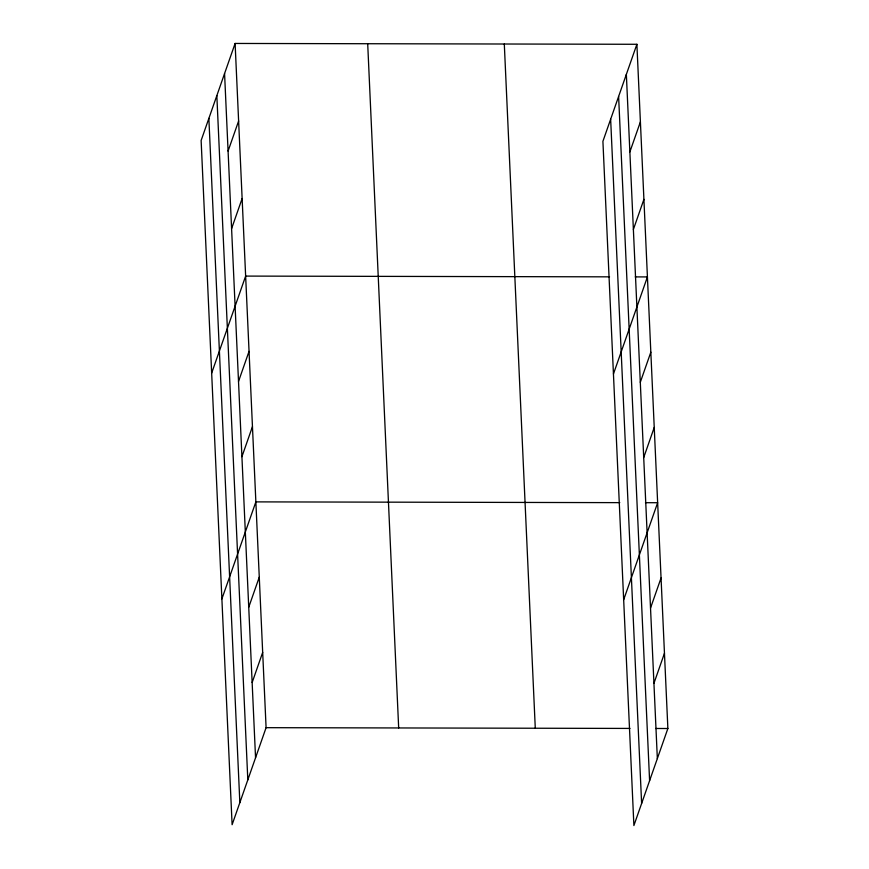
<?xml version="1.0" encoding="UTF-8"?>
<svg xmlns="http://www.w3.org/2000/svg" width="869" height="869" viewBox="0 0 869 869"><rect width="100%" height="100%" fill="white"/><g stroke="black" fill="none" stroke-linecap="round" stroke-linejoin="round"><path stroke-width="1.3" d="M235.108 43.45L201.13 140.485L232.11 824.714L266.088 727.679L235.108 43.45L636.89 44.286L667.87 728.515L633.892 825.55L602.912 141.321L636.89 44.286M228.08 151.076L238.617 120.997M231.599 228.623L242.125 198.545M211.656 373.127L245.645 276.092L609.549 276.842M238.519 381.437L249.045 351.358M241.919 456.703L252.455 426.614M221.888 598.926L255.866 501.88L619.771 502.64M248.74 607.235L259.277 577.146M252.151 682.502L262.677 652.413M629.873 151.912L640.41 121.834M633.382 229.459L643.918 199.37M613.449 373.963L647.427 276.918L635.25 276.896M640.301 382.273L650.838 352.184M643.712 457.539L654.238 427.45M623.67 599.751L657.648 502.716L645.471 502.695M650.523 608.061L661.059 577.983M653.933 683.327L664.47 653.249M266.088 727.679L629.992 728.428M655.693 728.483L667.87 728.515M626.353 74.365L657.344 758.594M618.619 96.459L649.599 780.688M610.646 119.227L641.626 803.456M504.302 44.004L535.282 728.233M367.696 43.722L398.675 727.95M224.571 73.528L255.551 757.757M216.837 95.623L247.817 779.862M208.864 118.39L239.844 802.619"/></g></svg>
